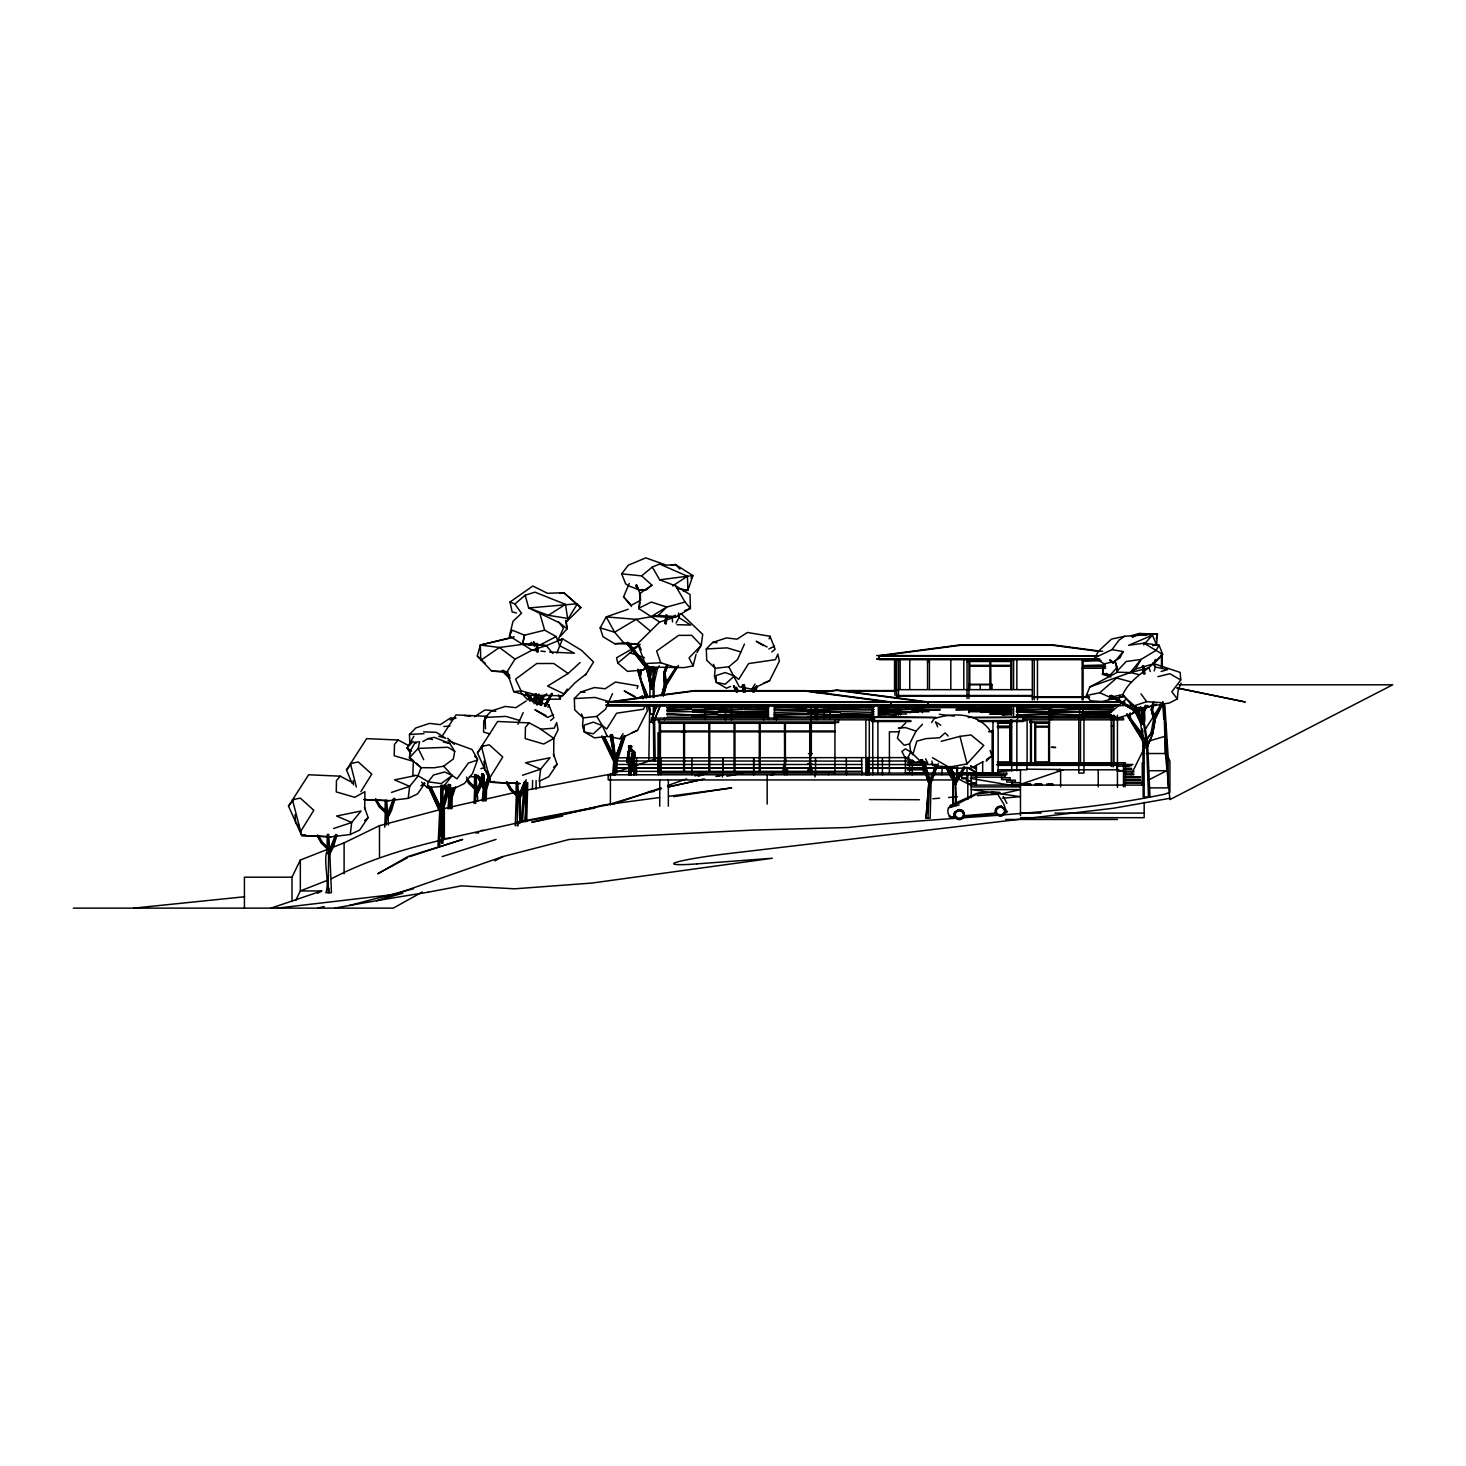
<?xml version="1.0" encoding="UTF-8"?>
<svg xmlns="http://www.w3.org/2000/svg" width="1466" height="1466" viewBox="0 0 1466 1466"><rect width="100%" height="100%" fill="white"/><g stroke="black" fill="none" stroke-linecap="round" stroke-linejoin="round"><path stroke-width="1.5" d="M244.419 908.132L244.419 877.199L291.991 877.199L300.328 860.029L344.107 842.858L379.456 825.688L444.326 808.499L520.137 791.328L520.173 822.243C456.128 837.123 390.249 847.861 331.591 878.684M344.107 873.773L344.107 842.858M1161.475 667.14L1161.475 653.891M1161.897 667.14L1161.897 653.891L1162.391 666.773M1178.976 684.805L1392.7 684.805L1169.923 799.593L1165.415 753.524L1163.821 703.717M1148.299 741.228L1164.865 736.353L1164.865 705.421L1168.164 756.969L1168.164 787.883L1150.7 787.883M328.934 854.238L329.557 846.597L331.444 892.702L325.91 892.702C330.473 880.278 320.779 855.906 329.557 846.597M386.914 818.101L387.519 810.441L388.453 824.918M439.305 845.515L441.321 785.703M476.248 792.611L476.853 786.747L477.788 801.224M517.901 800.949L518.506 793.308L519.917 823.599M328.201 892.702L328.696 846.487M386.309 824.955L386.438 812.036L387.519 810.441M475.644 803.515L475.772 788.36L476.853 786.747M517.223 825.871L517.425 794.902L518.506 793.308M442.146 843.225L442.989 785.703M965.141 767.341L955.557 784.493L955.319 781.36L964.005 766.736M364.704 809.489L364.906 791.677L354.735 797.321L336.264 791.897L336.465 780.627L340.222 776.174L350.411 781.561M553.672 756.199L553.855 738.388L539.36 728.272L529.189 722.885L497.615 721.474L477.458 752.846L490.652 782.221L519.99 783.54L490.652 782.221L481.434 746.451L489.278 744.82L502.765 756.987L489.497 778.373M651.051 675.606L651.142 666.828M1153.504 703.662L1152.441 709.342L1155.281 719.256L1152.606 734.191L1146.724 748.063C1139.668 748.026 1149.161 736.317 1150.902 733.312M1146.724 748.063L1152.697 733.678L1155.263 718.743M632.524 750.079L634.466 755.485L633.239 761.459L631.883 761.66C635.639 761.166 634.558 754.788 634.686 752.058L631.278 749.034L631.186 750.995L628.859 749.639L628.584 746.157L631.663 746.249L631.278 749.034L628.419 751.6L627.998 760.799L629.317 772.894L631.168 774.744L630.453 761.349L628.896 761.019L628.676 758.747M441.468 843.225L441.907 811.321L449.292 785.19L448.376 784.457L439.708 811.321L438.022 845.515M648.815 761.092L649.695 706.319M532.451 789.239L532.598 780.517M631.406 746.304L631.186 750.995L629.574 750.335L628.584 746.157L629.94 745.589L631.241 747.807L628.291 751.252L626.843 762.118L628.712 757.262L626.825 759.736M635.713 772.637L633.77 774.781L635.621 774.286L635.859 769.888L634.045 759.333L633.184 761.587L630.343 762.687L631.168 774.744L628.346 774.323L629.904 772.106L629.134 767.359L630.49 762.063L628.896 761.019L629.482 766.535M327.321 834.356L327.083 846.725L328.567 850.61L329.52 849.694L328.714 834.301M385.265 800.271L385.063 810.588L386.548 814.473L387.5 813.557L386.786 800.198M474.636 774.524L474.398 786.894L475.882 790.779L476.835 789.862L476.029 774.469M516.252 783.137L516.05 793.436L517.535 797.321L518.488 796.405L517.773 783.064M649.859 697.541L650.428 666.828M534.1 703.735L534.284 694.957M953.505 805.475C953.248 769.338 953.633 753.524 952.845 805.475M634.265 762.503L632.084 762.008L633.825 760.359L634.1 765.692L631.388 762.173C630.563 761.385 637.508 769.247 635.621 774.286M451.894 808.774L452.188 797.376L455.633 786.711M486.217 800.821L486.529 789.423L489.974 778.758M527.742 782.697L526.697 821.436L521.181 821.436L524.315 782.697M616.728 772.912L617.039 761.514L625.286 735.895M384.752 827.172L385.301 812.384L386.676 810.332M474.086 803.496L474.636 788.708L476.01 786.656M515.262 825.853L516.289 795.25L517.663 793.198M541.815 704.908L541.999 698.183M1001.37 806.062L1001.351 806.19A5.369 5.369 0 0 0 995.139 810.551L995.084 813.868L964.995 816.489L962.777 810.936L960.267 809.745L955.227 811.578A5.369 5.369 0 0 0 954.073 813.978L954 817.423L950.096 817.35L951.269 816.928M439.562 845.515L439.708 840.953M439.873 836.39L440.551 815.884M628.419 751.6L626.843 762.118M451.015 806.502L451.381 797.376L454.13 788.836M525.341 821.436L526.899 782.697M615.775 772.912L616.215 761.514L624.479 735.895M773.168 773.132L773.113 774.818L773.608 773.132M413.43 760.323L412.807 775.184L417.993 775.679L428.237 781.799L441.156 783.614L452.206 775.459L456.989 778.831L468.387 763.016L477.44 760.103L477.513 759.058L472.034 749.511L447.955 740.66M450.722 808.774L451.216 797.376L449.476 786.491M525.066 821.436L526.715 782.697M615.555 772.912L616.05 761.514L612.367 734.631L610.791 734.631L614.529 761.514L613.759 772.912L614.474 760.084L610.332 735.364L611.89 735.364M541.192 705.348L541.595 696.405M1123.158 651.564L1119.987 657.794L1113.812 661.697L1104.063 663.823L1094.754 657.813L1111.979 649.64L1123.158 651.564L1115.076 661.203L1117.422 672.216L1089.806 686.968L1086.361 695.562L1090.502 700.803L1102.011 701.554L1123.872 696.313L1137.579 708.719L1169.556 702.91L1177.308 698.934L1178.133 690.303L1181.12 683.064M541.064 704.395L541.412 697.724M927.96 818.175L929.774 780.737L924.606 761.514M861.843 761.092L614.639 760.982M861.843 764.501L614.694 764.464M867.597 761.092L913.391 760.982M956.913 767.964L867.579 767.964L956.913 767.854M867.597 764.519L936.298 764.537M442.347 811.321L441.358 808.92L442.732 785.171M683.449 591.256L687.902 590.248L692.923 575.625L687.426 576.23L659.59 564.043L652.278 567.049L659.718 579.821L675.624 585.924L690.046 594.555L690.413 608.427L676.614 616.581L659.663 622.042L638.938 608.702L640.33 593.162L651.894 585.136L641.65 575.881L621.694 573.847L625.652 583.835L628.694 585.924L639.103 589.753L645.865 589.753M660.067 706.337L653.286 722.811L650.739 721.602M653.286 722.811L660.213 705.531M483.267 800.821L483.963 787.993L481.709 774.524M522.537 821.436L525.14 782.697M540.441 704.853L540.899 698.164M483.212 800.821L483.982 789.423L481.581 774.176M523.234 810.038L524.791 787.26M536.446 693.968L535.951 700.748L537.765 704.23M938.277 763.474L931.093 782.807L930.159 818.175L926.036 818.175L928.748 782.807L937.031 764.94M955.557 784.493L955.319 781.36M926.036 818.175L929.059 781.58L923.085 762.247M1152.606 645.626L1156.601 644.802L1157.425 634.1L1139.448 633.495L1131.147 635.749M447.973 808.774L448.889 797.376L452.847 788.635M482.296 800.821L483.23 789.423L488.819 776.467M612.623 775.184L613.723 761.514L624.223 735.859M635.713 770.859L635.694 771.794L635.859 769.888M536.043 694.041L535.365 701.408L537.124 704.926M628.987 757.775L627.283 761.001L628.987 757.775L629.427 751.875L628.969 752.681M640.532 669.797L640.147 678.337L641.027 669.797M640.147 678.337L641.21 669.87M666.224 623.618L667.085 615.262M665.912 624.058L666.828 615.61M535.64 693.931L534.888 700.693L536.868 704.706M785.08 766.168L785.849 759.205M635.694 771.794L632.579 763.328L632.945 752.663L633.55 751.068L634.686 752.058M1109.725 696.112L1134.922 710.937C1147.86 738.919 1137.433 716.764 1145.606 705.256M784.328 765.179L785.006 759.461M639.543 678.135L640.715 669.87M340.222 776.174L308.648 774.763L288.49 806.117L301.703 835.51L331.023 836.829L350.246 834.502L351.675 822.481L361.076 811.01L336.575 816.031L351.675 822.481L333.57 828.547M363.88 799.556L389.003 800.693L408.208 798.347L409.655 786.344L417.7 776.504M630.582 760.249L630.93 757.391L631.681 760.561L633.11 760.286L631.571 753.011L631.681 760.561L630.93 757.391M534.339 701.353L535.237 694.023M629.574 750.335L629.592 748.503M665.216 623.197L666.242 614.914M602.379 737.655L613.723 761.514L615.83 759.571M614.657 767.964L861.825 767.854L614.639 767.854M616.215 761.514L615.482 759.938L624.369 735.675M614.602 771.391L861.825 771.299M664.904 623.618L666.004 615.262M659.663 622.042L637.692 643.684L645.113 663.548L649.731 667.085L684.255 667.616L693.161 665.857L689.057 657.922L701.188 645.352L702.727 634.411L680.994 613.576M828.73 773.205L828.492 774.781L829.115 773.205M954 817.423L953.981 816.47M964.995 816.489L964.903 815.536M995.194 813.117L964.885 815.664M1006.574 811.706L1006.097 812.824L1005.493 809.525M1110.916 677.017L1102.542 674.305L1104.063 663.823M631.058 762.888L630.38 767.249L630.453 761.349L634.283 773.627L631.388 762.173L635.694 773.132L633.77 774.781M1115.076 661.203L1117.257 667.433L1110.532 674.653L1102.542 674.305L1104.1 664.171M629.592 773.938L629.904 772.106L631.04 772.417L628.676 774.579M422.849 741.521L428.164 738.589L434.321 737.343L449.787 743.464L454.735 751.343L453.361 758.967L443.63 766.205L434.174 767.763L421.09 767.689L409.399 757.849L410.26 750.83L415.373 742.144L419.606 741.851L418.14 748.393L409.399 757.849L412.093 759.498M638.938 608.702L640.074 602.398M427.137 787.682L428.237 781.799L433.496 774.983L444.766 771.959L452.206 775.459L443.795 786.234L427.137 787.682L421.622 782.129M1152.441 709.801L1153.889 702.104M1162.446 702.379L1153.65 718.853L1150.865 733.843L1147.878 737.746L1144.231 747.77M633.55 751.068L634.815 756.822L634.521 752.718L631.846 760.616L632.945 752.663L634.466 755.485L633.367 756.016M651.49 686.729L655.54 668.423M657.501 668.423L652.828 689.185L648.485 668.423L628.236 642.621M627.815 642.255L648.247 667.745L652.993 688.763L651.197 689.185L655.778 667.745M1153.064 702.287L1151.323 709.984L1153.595 719.366M1152.624 703.845L1151.286 709.544L1153.65 718.835L1155.208 719.275L1163.454 702.434M633.843 755.65L634.521 752.718M536.464 650.647L532.066 650.189L509.435 636.079L513.008 621.309L521.493 613.283L514.896 604.01L510.04 601.976L532.854 586.015L547.514 593.309L563.824 592.704L580.848 607.62L566.297 621.914L567.104 628.859L560.617 635.951M1156.271 638.81L1157.425 634.1L1124.642 636.262L1111.521 639.084L1098.565 651.087L1094.754 657.813M693.161 665.857L695.984 654.514M899.446 730.489L897.43 738.278L904.192 745.259L909.598 743.903L916.048 731.094L922.444 724.296M663.493 695.434L666.279 684.824L665.088 672.619L667.543 665.362M663.383 696.185L666.205 685.593L678.446 665.436M661.587 695.69L664.41 685.392L663.786 673.206L666.535 665.894M508.207 672.088L491.696 671.116L477.293 655.998L480.335 645.04L514.254 636.83M661.716 694.902L664.574 684.585L676.266 666.883M1154.182 670.97L1155.318 667.048L1153.889 663.567L1155.391 659.443M336.978 834.795L333.588 846.523L329.025 855.558L328.036 853.542L335.641 834.704M394.959 798.64L391.569 810.386L387.006 819.402L386.016 817.405L393.603 798.567M484.293 774.964L480.903 786.692L476.34 795.726L475.35 793.711L482.937 774.873M525.946 781.506L522.537 793.234L517.993 802.269L517.003 800.253L524.59 781.415M442.915 843.225L442.842 811.321L450.593 785.19L448.376 784.457M585.52 675.075L593.528 661.991L581.507 650.318L562.596 638.846L546.268 645.645L522.537 644.362L524.535 635.181L544.674 630.178L556.2 636.556L559.609 645.736L574.415 653.213L549.64 652.04M520.815 692.612L527.558 699.52L560.14 699.099L560.837 696.698M336.594 835.089L329.025 855.558M394.556 798.952L387.006 819.402M483.89 775.257L476.34 795.726M526.147 779.802L517.993 802.269M541.064 705.274L543.593 697.23L546.506 693.986M489.021 774.066L483.982 789.423L476.597 775.514M538.883 704.12L541.504 695.892M539.525 704.688L542.09 696.552M540.404 704.688L542.988 696.552M622.372 737.508L614.492 761.514L603.149 737.655L617.039 761.514M489.149 778.758L485.722 789.423L485.063 800.821L485.722 789.423L483.12 774.176M755.082 690.559L756.456 686.29M755.906 690.559L757.281 686.29M336.062 834.411L332.306 845.919L328.036 853.542M394.024 798.274L390.268 809.763L386.016 817.405M441.907 811.321L441.211 809.892L449.292 785.19L450.593 785.19M483.359 774.579L479.602 786.088L475.35 793.711M524.388 783.046L517.003 800.253M452.536 788.506L449.641 797.376L448.871 808.774L449.696 797.376L448.504 789.203M752.938 692.227L754.349 687.902M442.842 811.321L441.358 808.92L449.292 785.19M667.488 665.912L664.996 673.279L666.205 685.593L664.574 684.64L663.86 672.546L666.609 665.344M429.978 787.352L441.358 808.92L449.677 784.457M634.082 774.579L634.76 772.564M452.573 788.965L450.41 794.975L451.216 797.376M488.691 777.75L484.989 787.865L485.722 789.423L484.733 787.04L489.058 775.001M616.05 761.514L615.244 759.113L623.16 737.05M753.707 691.457L755.155 687.444M547.918 707.382L548.852 704.798L541.76 703.112M637.16 688.47L638.095 685.886L615.408 682.075L605.128 688.763L594.445 687.536L580.719 692.025L574.324 698.567L574.727 709.874L583.211 717.882L596.827 716.398L605.568 709.159L612.476 693.656M769.137 638.864L770.071 636.281L747.403 632.469L737.123 639.158L726.421 637.93L712.696 642.42L706.3 648.962L706.722 660.268L715.206 668.276L728.804 666.792L737.545 659.553L744.453 644.032M443.208 785.446L448.889 797.376L453.617 787.718M477.44 760.103L472.528 773.535L464.429 783.485L454.148 788.561L443.795 786.234M754.129 692.135L756.364 686.051M566.297 621.914L577.347 603.772L528.658 607.969L525.195 595.196L534.998 592.172L565.491 604.359L567.599 618.395L548.412 615.335L528.658 607.969L559.206 622.683L563.439 628.181L557.593 641.1L562.596 638.846L556.878 653.03M650.702 722.207L655.668 708.756L658.106 705.549M651.472 719.641L655.852 707.876M922.792 761.99L928.656 782.807L929.865 782.807L937.232 765.179M417.993 775.679L421.09 767.689L416.491 763.273M754.569 690.468L756.199 686.253M930.379 781.451L931.13 782.807L929.774 780.737L936.114 764.592L929.81 782.807L920.501 760.268L928.748 782.807M631.48 606.484L623.6 596.827L629.226 583.486M645.058 705.513L643.501 709.232L616.618 713.209L606.741 729.005L602.324 725.633L593.272 722.152L584.146 725.157L584.311 731.992L594.5 737.856L607.29 736.408L619.916 738.754L637.582 730.288L647.367 710.863L646.231 705.458M517.956 724.259L523.234 712.568M627.723 752.388L628.346 758.545L627.961 755.686L627.21 760.341L629.647 757.849L629.317 772.894M1163.088 702.452L1154.585 719.091L1153.65 718.853M509.435 636.079L512.165 630.178L524.535 635.181L522.537 644.362L499.393 647.477L480.335 645.04L480.775 660.341L499.393 647.477L515.006 659.132L532.066 650.189L546.268 645.645L552.865 653.524M954.054 814.088L955.227 811.578M1162.831 702.361L1154.255 719.018M295.711 900.49L300.328 890.943L300.328 860.029M909.598 743.903L910.698 751.875L907.271 758.912L904.889 757.354L901.92 751.472L905.347 748.869L910.698 751.875L920.3 761.166L927.795 763.181L925.577 758.802M538.938 693.986L536.923 698.109L546.818 694.408M945.478 766.498L950.939 777.438L954.329 780.224L954.696 778.666L946.688 766.37M552.261 693.565L545.609 706.447M954.329 780.224L954.696 778.666M1131.111 774.708L1144.158 748.485M553.232 739.487L558.125 729.775L556.622 722.555L554.258 728.144L540.954 729.188M728.804 666.792L739.285 686.803L751.911 689.148L769.577 680.682L779.344 661.258L777.841 654.038L775.477 659.627L748.595 663.585L738.717 679.399L734.301 676.028L725.267 672.546L716.123 675.551L716.288 682.386L726.495 688.25L730.526 686.4M552.261 693.455L545.609 706.136M676.101 623.068L678.996 617.607L678.666 612.971M551.528 693.363L544.546 705.971M641.302 649.896L638.48 644.16L614.602 643.702L602.984 636.702L600.162 627.869L606.228 616.911L628.126 609.27M696.955 652.773L700.876 645.736M1147.273 705.403C1141.244 709.342 1148.428 723.599 1141.648 724.387L1134.922 710.937M318.067 835.162L322.483 842.364L328.512 848.393L322.007 842.73L317.701 835.4M375.113 799.556L379.273 807.033L385.851 813.08L386.877 811.559L380.445 806.208L376.047 799.025M466.481 777.127L469.78 782.532L476.212 787.865L469.322 782.899L467.159 779.234L475.167 789.386L468.607 783.339L466.536 779.6M507.034 781.873L511.432 789.075L517.461 795.103L510.974 789.441L506.668 782.111M317.151 835.693L321.292 843.188L327.871 849.217L321.769 842.803L317.517 835.455M385.851 813.08L386.877 811.559M544.509 705.659L550.52 695.012M506.1 782.423L510.26 789.899L516.82 795.946L510.736 789.514L506.485 782.166M1089.806 686.968L1130.268 672.564L1135.619 669.009L1140.988 659.462L1156.051 650.409L1159.056 645.187L1143.92 643.171L1128.618 645.297L1152.441 635.199L1156.601 644.802M1145.001 709.874L1147.163 706.026M955.301 782.899L964.536 767.066M1143.333 709.727L1145.496 705.879L1146.87 706.319M413.943 736.207L407.053 747.953L410.718 753.597M1006.482 812.384L1003.843 804.119L997.668 794.224L977.437 795.617M619.916 738.754L623.05 733.66M676.962 667.158L665.491 685.135L664.574 684.64M751.911 689.148L755.045 684.054M300.53 831.662L313.797 810.277L300.328 798.109L292.467 799.74L301.703 835.51L331.023 836.829M352.06 783.32L346.471 769.98L366.628 738.626L398.202 740.018L408.391 745.424M360.911 791.622L371.778 774.121L358.29 761.954L350.447 763.584L356.348 787.004M429.428 787.48L439.708 811.321L440.698 809.763M586.235 673.884L575.167 682.661L562.669 695.745L525.781 695.214L513.723 691.677L507.016 671.831L515.006 659.132M657.244 669.101L659.279 665.857M1144.158 731.131L1161.402 703.808M676.687 667.03L665.179 685.062M484.989 787.865L483.982 789.423L477.366 775.514M1113.995 717.002L1106.409 712.659L1108.039 714.822L1118.1 717.864L1132.247 713.704L1136.626 706.905M743.372 692.3L742.786 685.025L744.361 685.025L745.149 691.714M744.93 692.3L744.361 685.025M442.256 736.06L455.963 714.932L487.537 716.343L483.78 720.796L483.56 732.065L489.717 733.88M931.661 722.536L934.135 718.707C952.772 712.439 976.301 712.733 989.385 729.592M955.227 782.752L959.167 776.668M364.466 807.125L368.131 817.607L359.683 830.049L350.246 834.502M424.902 783.229L417.645 793.894L408.208 798.347M553.415 753.836L557.098 764.317L548.632 776.76L539.195 781.213L540.624 769.192L550.043 757.72L525.543 762.741L540.624 769.192L522.519 775.257M562.669 695.745L567.269 689.093M1159.056 645.187L1162.685 654.386C1150.627 669.449 1131.276 676.321 1122.736 694.609L1109.982 697.303L1099.775 692.703L1086.361 695.562M1141.831 713.997L1147.97 705.586L1132.247 713.704M617.772 663.09L640.202 644.344L616.563 657.758L617.772 663.09L627.595 671.391L643.171 669.962L646.927 664.831M1111.979 649.64L1118.925 640.239L1124.642 636.262M690.999 578.209L692.923 575.625L675.551 564.557L666.315 565.161L645.81 557.868L628.291 565.216L621.694 573.847M1161.182 671.483L1167.541 669.632L1155.318 667.048L1152.771 663.273L1180.185 672.436L1180.735 679.986L1171.847 691.787L1177.308 698.934M327.871 849.217L328.897 847.696M475.167 789.386L476.212 787.865M516.82 795.946L517.865 794.425M288.49 806.117L293.988 799.318M346.471 769.98L350.594 764.867M477.458 752.846L482.955 746.029M398.202 740.018L394.446 744.49L394.226 755.741L412.716 761.184M529.189 722.885L525.433 727.356L525.213 738.607L543.703 744.032L553.855 738.388M628.804 767.634L629.702 766.608M931.331 763.859L933.036 765.49L948.96 767.194L967.047 763.878L983.778 745.443L971.005 734.961L959.973 736.353L941.227 741.32M1143.553 644.875L1152.441 635.199M1117.495 670.658L1126.255 661.478L1140.988 659.462L1130.268 672.564L1117.422 672.216L1117.257 667.433M653.14 670.952L655.833 668.166M409.802 743.482L409.472 734.448L415.886 727.906L429.593 723.398L440.295 724.644L450.575 717.937L455.12 718.248M485.503 728.785L485.081 717.479L491.476 710.937L505.202 706.447L515.904 707.675L526.184 700.986M638.48 644.16L623.856 642.988L614.62 632.212L606.228 616.911L636.171 619.348L658.234 615.537L666.737 607.052L685.025 602.031L690.413 608.427L684.53 610.699M905.768 722.903L899.941 728.547L898.328 728.126L905.53 727.594L916.048 731.094M1108.039 714.822L1126.126 699.08M327.688 849.694L328.641 848.796L328.072 834.539M385.668 813.538L386.199 809.782M474.984 789.862L475.937 788.965L475.369 774.708M516.637 796.405L517.59 795.507L517.022 781.25L517.535 797.321M564.208 693.986L547.588 686.07L568.13 673.48L580.096 662.54M986.105 761.202L991.841 755.98L990.136 750.409M596.827 716.398L602.324 725.633L593.272 733.806L584.311 731.992L582.497 725.872L583.211 717.882L581.471 713.942M734.301 676.028L725.267 684.201L716.288 682.386L714.492 676.266L715.206 668.276L713.466 664.336M1099.775 692.703L1116.671 678.025L1131.715 682.111M514.896 604.01L525.195 595.196M364.649 820.539L368.131 817.607M651.894 585.136L646.561 589.662L639.103 589.753L640.459 600.309L631.333 605.275L623.6 596.827M420.87 785.868L424.352 782.936M553.598 767.249L557.098 764.317M550.611 720.502L553.873 717.772L548.852 704.798M771.831 651.985L775.093 649.255L770.071 636.281M641.65 575.881L652.278 567.049M528.768 644.673L531.846 642.255M629.665 749.016L628.859 749.639L629.39 746.341L629.665 749.016L630.82 748.888L629.647 749.767M997.668 794.224L1000.105 792.52L992.097 791.695M955.722 805.475L955.282 778.134L952.918 776.778M639.451 607.932L651.27 602.05L666.737 607.052L651.765 616.215L672.143 617.498L675.405 615.244M631.663 746.249L629.555 746.927M1130.579 720.301L1130.268 713.117M954.091 815.701C949.308 822.169 943.902 806.172 951.929 806.575M949.162 816.562L950.463 816.122M672.564 585.979L687.426 576.23L687.902 590.248L677.145 588.342M474.618 716.691L484.916 709.984L491.733 710.442M982.971 761.734L971.408 768.037L947.897 768.349M986.526 759.425L991.841 755.98M920.501 760.268L922.407 759.645L929.774 780.737L920.501 760.268L929.059 781.58M921.418 760.268L922.407 759.645M548.412 615.335L565.491 604.359M950.151 766.81L951.324 773.425L954.146 779.032L955.117 778.428L950.939 766.846M953.725 778.318L954.678 777.713L950.756 766.608M999.189 792.593L991.456 793.253M317.737 893.234L321.695 890.943L300.328 890.943L327.431 880.315M1132.485 637.362L1139.448 633.495L1145.752 635.493M422.3 892.024L393.218 908.132L73.3 908.132M407.658 857.665L377.733 873.773L407.823 856.602L462.688 839.413L409.655 856.602M494.812 860.89L502.801 856.602L569.358 839.413L753.103 830.068L848.173 827.502C953.596 815.682 1060.706 815.939 1164.939 794.132L1169.923 792.263L1169.923 761.349L1168.164 756.969M1110.11 696.148L1111.081 695.635M522.024 643.666L540.496 644.71L556.2 636.556M1147.915 780.315L1166.698 770.713L1166.698 739.78M1169.923 798.292L1113.72 808.206L725.963 853.89A52.373 3.555 -6.9 0 0 676.028 862.393A51.218 3.482 -6.9 0 0 696.68 863.895M553.323 714.712L547.679 717.442L534.943 709.764L545.883 715.5M768.899 648.925L774.543 646.194M952.717 776.87L953.78 776.668M631.534 732.835L637.582 730.288M763.511 683.229L769.577 680.682M643.171 669.962L651.216 666.682M872.417 707.62L874.139 707.033M872.417 709.984L874.139 709.397M872.417 712.348L874.139 711.743M872.417 714.712L874.139 714.107M872.417 717.076L874.139 716.379L872.508 717.131M1081.908 717.24L1115.278 716.471L1081.908 716.379M1020.464 784.365L1063.271 769.815M1144.158 708.609L1156.417 704.193M959.13 804.944L948.41 807.821M667.525 785.593L686.601 778.904M695.067 775.917L701.426 773.682M502.801 856.602L376.634 900.729L402.93 893.197M526.77 790.064L610.387 774.158L658.875 757.684M271.063 908.132L321.695 890.943M612.531 804.339L660.983 787.902M391.532 792.391L409.655 786.344L394.556 779.875L414.603 775.771M480.866 768.715L484.898 767.359M702.599 773.553L698.292 774.983L698.292 776.247L706.832 773.425M1123.872 696.313L1122.736 694.609L1132.632 706.319L1146.724 701.664L1160.541 702.617M1141.648 724.387L1143.462 724.057C1125.796 691.732 1146.87 722.995 1141.739 724.002M450.209 719.953L456.091 718.028M1143.388 742.034L1146.339 741.833L1143.388 742.034L1126.511 714.418M442.146 856.602L496.058 839.413M921.729 760.634L915.957 762.412L904.889 757.354M529.171 645.278L535.035 643.464M647.88 705.586L650.391 714.015L653.543 714.015M661.514 788.543L606.979 805.054L516.82 822.243M1020.464 785.629L1016.433 786.197L970.364 778.373M444.326 839.432L444.363 808.499M1135.619 669.009L1152.239 664.245L1162.685 654.386L1143.92 643.171M334.578 908.132L349.604 905.438L413.54 888.744M1157.902 676.669L1169.868 673.719L1180.735 679.986M317.591 908.132L324.243 906.538M480.335 645.04L510.791 637.912M1001.205 793.949L1020.464 789.569L971.243 789.569L991.383 792.483M668.771 786.894L704.541 778.996M717.955 776.045L722.426 775.056M668.056 786.93L702.855 779.307M715.903 776.449L722.426 775.019L722.426 777.09M610.387 805.072L610.424 774.14M490.652 782.221L494.409 781.415M301.703 835.51L305.441 834.704M562.742 816.067L531.755 822.243L603.296 805.054L659.608 797.522M1102.542 674.305L1106.903 673.462M594.976 808.004L520.173 822.243L520.137 791.328M726.916 776.229L742.639 773.26M559.7 593.437L563.824 592.704L580.848 607.62M671.336 565.308L675.551 564.557L679.912 569.046M428.237 892.171L461.35 885.867L514.639 888.817L592.044 883.045L772.362 858.251L696.698 863.895M527.558 699.52L535.053 698.384M673.792 796.643L731.717 787.883L668.624 796.313M985.134 792.135L977.382 793.234L949.895 805.567L958.984 803.185L977.291 793.857L992.024 792.281M1120.207 697.065L1124.422 696.497M816.122 692.722L837.013 689.973L927.886 701.939L927.886 705.366M820.594 692.557L837.013 690.394L927.886 702.361M659.718 579.821L687.426 576.23M277.367 908.132L397.121 894.113M513.723 691.677L521.09 690.889L538.004 695.379M133.699 908.132L244.565 896.752M997.796 771.702L1020.464 769.815L1020.464 815.517M1002.561 798.164L1020.464 796.698L998.089 793.454M932.852 798.75L939.596 798.219M948.594 797.504L957.573 796.789M614.602 643.702L623.856 642.988M919.384 799.721L869.466 799.575M706.3 648.962L727.081 647.862L740.806 651.93M574.324 698.567L595.086 697.468L608.811 701.536M485.081 717.479L505.862 716.379L519.587 720.447M443.813 726.495L449.952 726.128M409.472 734.448L423.967 733.66M645.113 663.548L660.745 662.76L674.91 667.25M628.346 774.323L629.959 774.286M1117.77 705.659L1133.291 705.293M1026.933 769.174L1060.614 769.522L1059.698 769.375M1097.686 655.815L876.686 655.559M1097.466 655.98L879.27 655.98L960.432 645.297L1052.68 645.297L1100.031 651.527M1097.686 658.729L876.686 658.985L1099.757 658.985M1099.757 659.7L879.27 659.7L879.27 655.559L960.432 644.857L1052.68 644.857L1100.031 651.106M968.934 660.598L1011.705 660.598M1101.113 660.653L1083.942 661.239M927.538 662.265L929.426 662.265M967.047 662.265L968.934 662.265M1105.419 664.941L1083.942 665.527M1083.081 666.572L1105.694 666.572M1082.146 668.276L1105.694 668.276M968.934 684.402L992.006 684.402L992.006 688.928M992.006 684.622L968.879 684.622L968.989 688.855M743.06 690.248L742.309 685.758L743.885 685.758M896.624 689.661L1032.321 689.661M841.466 690.559L894.498 690.559M766.626 690.944L829.664 690.944M841.466 690.981L894.498 690.981M809.397 691.366L827.41 691.366M896.697 695.525L1032.412 695.525M896.697 695.947L1032.412 695.947M1032.412 696.991L1089.458 696.991M1032.412 697.431L1089.458 697.431M1124.697 701.939L605.788 701.939L1122.681 702.196M1124.697 702.361L608.372 702.361L694.261 691.054L805.054 691.054L890.943 702.361M1120.409 705.109L605.788 705.109L1120.409 705.366M1115.608 706.081L608.188 706.081L608.115 702.196M691.476 707.033L666.975 707.785L691.476 706.942M692.337 707.033L717.295 707.785L692.337 706.942M743.097 707.033L718.138 707.785L743.097 706.942M768.459 707.033L743.958 706.942L768.459 707.785M774.305 707.033L806.41 707.785L774.305 706.942M807.253 707.033L839.78 707.785L807.253 706.942M872.746 707.033L840.641 707.785L872.746 706.942M910.917 707.033L878.757 707.785L910.917 706.942M944.379 707.033L911.779 707.785L944.379 706.942M945.222 707.033L977.822 707.785L945.222 706.942M1010.844 707.033L978.683 707.785L1010.844 706.942M1048.098 707.033L1016.451 707.785L1048.098 706.942M1048.96 707.033L1081.047 707.785L1048.96 706.942M1113.555 707.033L1081.908 707.785L1113.555 706.942M666.975 707.675L691.476 707.62M692.337 707.675L717.295 707.62M718.138 707.675L743.097 707.62M743.958 707.62L768.459 707.675M774.305 707.675L806.41 707.62M807.253 707.675L839.78 707.62M840.641 707.62L872.746 707.675M878.757 707.62L910.917 707.675M911.779 707.675L944.379 707.62M945.222 707.62L977.822 707.675M978.683 707.675L1010.844 707.62M1016.451 707.62L1048.098 707.675M1048.96 707.675L1081.047 707.62M1081.908 707.62L1113.555 707.675M990.924 708.17L1011.54 708.17M768.459 709.287L743.958 709.397L768.459 710.149M774.305 709.287L806.41 710.149L774.305 709.984M872.746 709.287L807.253 710.149L839.78 709.287M940.018 709.397L911.779 710.149L940.018 710.039M956.089 709.287L977.822 709.397L956.089 710.149M1113.555 709.287L1081.908 709.397L1113.555 710.149M968.934 709.691L1011.705 709.691M872.746 709.984L840.641 709.287M1011.54 709.929L978.683 709.287L1010.844 710.149M969.796 710.534L989.898 710.534M990.924 710.955L1011.54 710.955M666.975 711.651L691.476 711.743M717.295 712.403L692.337 711.651L717.295 712.513M718.138 712.513L743.097 711.651L718.138 712.403M743.958 711.651L768.459 711.651L743.958 712.513M806.41 711.651L774.305 712.403M839.78 712.403L807.253 711.651L839.78 712.513M840.641 711.651L872.746 712.348M910.917 712.348L878.757 711.651L910.917 712.513M918.302 712.403L911.779 711.651L929.151 711.651M969.136 711.651L977.822 711.743M978.683 711.743L1010.844 711.651L980.827 712.348M1048.098 712.403L1016.451 711.651L1048.098 712.513M1048.96 712.513L1081.047 711.651L1048.96 712.348M1081.908 712.513L1111.301 711.651M692.337 711.743L717.295 711.743M718.138 711.743L743.097 711.743M807.253 711.743L839.78 711.743M878.757 711.743L910.917 711.743M911.779 711.743L918.302 711.743M980.827 711.743L1010.844 711.743M1016.451 711.743L1048.098 711.743M1048.96 711.743L1081.047 711.743M1081.908 711.743L1109.047 711.743M743.958 712.403L768.459 712.513M1081.908 712.403L1109.047 712.513M990.924 712.696L1011.54 712.696M1011.54 713.74L990.924 713.74L990.924 707.143M666.975 714.107L691.476 714.877L666.975 714.015M717.295 714.107L692.337 714.877L717.295 714.015M743.097 714.107L718.138 714.877L743.097 714.015M743.958 714.107L768.459 714.015M774.305 714.107L806.41 714.015L774.305 714.877M807.253 714.107L839.78 714.877L807.253 714.015M872.746 714.107L840.641 714.015L872.746 714.877M878.757 714.107L906.629 714.015M989.403 714.107L1010.844 714.015L1002.268 714.877M1048.098 714.107L1016.451 714.877L1048.098 714.015M1048.96 714.107L1081.047 714.877L1048.96 714.015M1081.908 714.107L1109.047 714.015M666.975 714.767L691.476 714.712M692.337 714.767L717.295 714.767M718.138 714.767L743.097 714.712M743.958 714.767L768.459 714.767M774.305 714.767L806.41 714.712M807.253 714.712L839.78 714.767M840.641 714.712L872.746 714.767M878.757 714.712L895.909 714.767M1002.268 714.712L1010.844 714.767M1016.451 714.767L1048.098 714.712M1048.96 714.767L1081.047 714.712M1081.908 714.767L1111.301 714.712M768.459 714.877L743.958 714.015M895.909 714.877L878.757 714.015M1111.301 714.877L1081.908 714.015M692.337 716.471L717.295 717.24L692.337 716.379M718.138 716.471L743.097 716.471M743.958 716.471L768.459 716.379M774.305 716.471L806.41 717.076M839.78 716.471L807.253 717.24L839.78 716.379M840.641 716.471L872.746 716.379M878.757 716.471L885.189 716.379M1016.451 716.471L1048.098 717.24L968.183 717.387M1048.96 716.471L1081.047 717.24L1048.96 716.379M1081.908 716.471L1113.647 717.24M666.975 717.076L691.476 717.24M692.337 717.131L717.295 717.131M718.138 716.379L743.097 717.076M743.958 716.379L768.459 717.076M807.253 717.131L839.78 717.076M840.641 717.076L872.746 717.131M885.189 717.076L878.757 716.379M1016.451 717.076L1048.098 717.131M1048.96 717.131L1081.047 717.076M718.138 717.24L743.097 716.379M743.958 717.24L768.459 717.24M936.169 717.387L840.641 716.379M932.926 717.644L871.885 717.387M973.626 717.644L1025.614 717.387M874.194 718.102L651.564 718.102L651.564 719.824L874.194 719.824M1023.506 718.102L1123.542 718.102L1123.542 719.824L1022.993 719.824M871.885 720.576L910.349 720.576M978.115 720.576L1025.614 720.576L978.134 720.832M871.885 720.832L911.027 720.832M910.807 721.529L871.885 721.529L871.885 719.824M979.526 721.529L1023.048 721.529L1023.048 717.387M658.546 722.298L838.515 722.298M998.144 722.298L1011.705 722.298M1029.883 722.298L1049.491 722.298M998.144 722.426L1011.705 722.426M1049.491 722.426L1029.883 722.426L1029.883 719.824M834.942 723.288L810.588 723.288L810.588 730.984L834.942 730.984M997.32 723.159L1009.817 723.159L1009.817 726.256L997.32 726.256M1111.283 726.11L1113.152 726.11M997.796 726.605L1011.54 726.605M997.32 727.118L1009.817 727.118L1009.817 761.899L997.32 761.899M997.796 727.631L1011.54 727.631M989.147 730.984L993.16 730.984L993.16 773.077M834.942 731.846L810.588 731.846L810.588 772.216L834.942 772.216M898.53 731.846L889.404 731.846L889.404 773.077M988.854 731.846L992.977 731.846M681.452 732.267L685.721 732.267M660.598 732.707L658.014 732.707L658.014 773.077L998.144 773.077M1055.52 747.293L1051.397 747.293L1055.52 747.623M1146.284 753.524L1165.415 753.524L1165.415 722.61M808.407 753.634L812.384 753.634M614.089 757.83L908.938 757.61M908.957 761.899L913.208 761.899M917.478 761.899L921.729 761.899M907.417 762.76L923.305 762.76M998.236 762.76L1125.393 762.76L1125.393 785.098M1144.158 762.76L1142.252 762.76L1142.252 785.098M807.894 763.548L811.834 763.548M1051.305 763.621L1111.338 763.621L1111.338 764.647M998.181 764.391L1133.016 764.482M907.546 764.647L923.525 764.647M996.532 764.647L1117.44 764.647M907.326 765.344L923.122 765.344M997.595 765.344L1117 765.344M1124.972 765.545L1131.624 765.545M783.357 766.132L784.768 766.132L784.145 773.077M1117 766.205L1128.325 766.205M1124.972 766.406L1129.608 766.406M1124.972 768.349L1131.624 768.349M782.972 768.734L787.554 768.734M1124.972 769.21L1131.715 769.21M783.119 769.797L787.609 769.797M807.839 769.797L812.329 769.797M907.197 769.797L925.229 769.797M997.595 769.797L1026.933 769.797L1026.933 765.344M1056.326 769.797L1117 769.797M782.752 770.658L787.535 770.658M807.858 770.658L812.421 770.658M1117 770.658L1124.11 770.658M1123.506 770.713L1117 770.713L1117 764.482M1148.666 770.713L1166.698 770.713M1124.972 771.134L1133.823 771.134M1124.972 771.996L1133.823 771.996M784.512 772.216L760.158 772.216L760.158 731.846L784.512 731.846L784.64 774.781M907.271 773.15L925.358 773.15M1124.972 773.92L1133.823 773.92M1124.972 774.781L1133.823 774.781M770.438 774.964L772.325 774.964M971.518 774.964L995.139 774.964M957.078 775.477L962.227 775.477L957.078 776.339M971.518 775.276L1005.016 775.276L1005.016 777.163L971.518 777.163M1124.972 776.723L1140.475 776.723M1124.972 777.585L1140.475 777.585M961.806 777.878L967.01 777.878M1001.571 777.731L1010.166 777.731L1010.166 779.619L1001.571 779.619L1001.571 777.163M1124.972 779.509L1140.475 779.509M966.515 780.279L971.683 781.14L966.515 781.14L966.515 778.739M1006.721 780.187L1015.315 780.187L1015.315 782.074L1006.721 782.074L1006.721 779.619M1124.972 780.37L1140.475 780.37M1124.972 782.294L1142.692 782.294M971.243 782.697L976.448 782.697M1011.393 782.642L1020.464 782.642M1124.972 783.156L1142.692 783.156M971.243 783.54L976.393 783.54L976.393 765.509M967.817 783.962L971.243 783.962M1020.464 784.53L1011.888 784.53L1011.888 782.074M1144.158 785.098L970.492 785.098L957.078 778.263M971.243 786.875L1020.464 786.875M648.393 791.603L654.019 791.603M1020.464 813.099L1041.08 813.099M1054.824 813.099L1144.158 813.099M956.583 816.525L953.248 816.525L954.073 815.811M1020.464 817.68L1144.158 817.68L1144.158 802.323M1005.658 819.457L1117.44 819.457M481.178 830.452L484.073 830.452M475.497 832.871L478.759 832.871M445.591 838.405L449.75 838.405M423.619 731.882L436.318 732.34L445.774 738.296L438.664 736.225M469.303 776.595L478.337 776.998M364.191 799.556L389.003 800.693M491.696 671.116L507.016 671.831M1006.152 811.193L1007.508 811.504L1005.878 812.311M1098.565 651.087L1102.67 651.307M658.234 615.537L676.614 616.581M712.696 642.42L717.039 642.713M580.719 692.025L585.044 692.337M491.476 710.937L495.82 711.23M540.862 651.106L545.26 651.582M463.934 715.445L470.348 716.196M939.358 714.308L954.311 716.141M1108.937 698.659L1113.134 699.209M676.962 624.663L690.669 625.066L678.996 617.607L678.355 614.162M540.496 644.71L546.268 645.645M517.425 794.902L519.056 795.195M475.772 788.36L477.403 788.653M386.438 812.036L388.069 812.329M328.476 848.191L330.107 848.484M615.189 757.83L614.089 757.61L614.089 774.781M1176.905 687.975L1245.275 701.994L1177.253 687.975M428.164 738.589L432.488 739.56M443.3 741.998L449.787 743.464M651.197 688.342L652.993 688.763M1138.624 674.507L1130.268 672.564L1148.904 667.946L1150.334 671.501M516.508 613.008L512.165 611.963L510.04 601.976M631.828 759.974L633.11 760.286M1152.771 663.273L1153.889 663.567M600.162 627.869L614.62 632.212L636.171 619.348L650.299 630.985M629.94 652.901L644.454 657.666M1117 769.393L1119.383 770.383M1132.632 706.319L1137.579 708.719M970.73 766.003L976.393 768.88L970.73 766.113M767.103 646.982L756.181 641.247L763.456 645.626M635.126 696.588L624.186 690.852L636.922 698.531L642.566 695.8L643.098 698.861M1001.351 806.19L1005.474 809.635M1110.971 695.489L1136.718 710.479M1135.234 711.267L1110.11 695.929M932.468 757.72L948.96 767.194M454.735 751.343L447.955 747.275L418.14 748.393L423.692 759.681M650.391 714.015L651.454 714.638M940.787 725.194L935.473 721.877L937.672 726.824M1111.356 695.305L1119.694 700.62M416.014 743.464L412.972 741.484L407.053 747.953L411.653 751.197M488.068 772.27L484.66 769.98L484.037 761.275M299.101 825.56L295.692 823.269L295.069 814.565M568.13 673.48L553.763 663.475L536.739 663.53L515.556 679.179L521.09 690.889M558.289 621.841L567.104 628.859L565.583 620.338M1110.147 659.792L1113.61 662.907M1109.615 660.195L1113.061 663.292M954.329 779.436L951.287 776.87L946.046 766.718M386.493 812.256L379.987 806.593L375.681 799.263M386.236 812.384L379.749 806.648L375.498 799.318M505.22 671.3L509.765 675.331M447.625 738.278L454.368 744.361M502.288 670.53L510.04 677.64M954.714 779.436L951.8 776.742L946.395 766.663M477.293 655.998L485.228 663.365M503.351 670.255L509.398 676.174M474.636 756.254L477.513 759.058M525.451 694.133L528.621 697.23L529.886 701.243M526.899 693.4L530.106 696.552L531.388 700.62M526.019 693.4L529.226 696.552L530.509 700.62M948.245 736.024L945.13 732.908L939.669 737.728L925.999 738.626L916.836 741.155L912.713 754.788L910.698 751.875M501.94 670.842L509.673 678.611M701.188 645.352L691.695 635.328L678.593 635.383L656.603 651.051L660.745 662.76M443.63 766.205L452.206 775.459M953.596 776.76L954.916 778.391M478.136 775.257L486.529 789.423M452.188 797.376L444.913 785.171M1140.951 693.839L1146.724 701.664M626.33 642.859L646.524 668.423L651.032 688.763M626.77 643.226L646.781 669.101L651.197 689.185M1127.409 714.254L1140.017 730.948L1146.339 741.833M1126.987 714.015L1145.294 741.411M675.624 585.924L685.025 602.031M1142.399 738.919L1126.951 714.638M737.343 691.842L734.045 685.96L737.013 692.025M1003.202 796.405L1006.885 803.313M733.843 686.198L735.95 690.248M601.866 735.804L614.474 760.084M477.659 775.862L483.963 787.993M444.381 785.831L449.641 795.946M736.024 687.371L738.058 691.402M604.047 736.977L615.244 759.113L612.367 734.631M479.639 776.98L484.733 787.04L483.175 773.682M445.316 784.915L450.41 794.975L449.366 786.088M428.915 785.629L441.211 809.892M518.048 798.622L518.964 800.436M476.395 792.08L477.311 793.894M387.061 815.774L387.977 817.57M329.099 851.911L329.997 853.725M430.289 786.802L441.358 808.92L441.339 785.171M954.146 779.032L950.188 766.297M736.555 687.371L738.498 691.402M604.56 736.977L615.244 759.113L610.791 734.631M479.877 776.98L484.733 787.04L482.314 773.682M445.554 784.915L447.496 788.946M733.421 686.07L736.262 692.025M443.978 785.446L449.641 797.376L448.284 788.671M430.857 786.802L441.358 808.92M450.648 795.818L451.381 797.376M428.622 787.48L439.708 811.321M602.324 725.633L607.29 736.408M636.702 584.934L639.304 591.055M636.537 585.227L638.278 589.277M636.006 585.227L637.747 589.277M635.859 585.502L637.6 589.552M648.284 697.156L641.485 681.25L638.535 669.724M558.436 694.902L560.14 699.099M647.239 696.222L640.99 680.719L638.113 669.266M921.473 759.645L929.774 780.737L923.763 761.514M646.414 698.091L637.912 670.182M923.305 762.008L929.774 780.737M645.37 697.156L637.563 670.035M530.71 695.892L532.671 702.067M648.925 706.374L650.189 710.497M539.983 614.052L544.674 630.178M924.001 761.99L929.865 782.807M931.845 761.074L933.036 765.49M959.973 736.353L967.047 763.878M742.309 685.758L743.665 692.227M610.332 735.364L615.244 759.113M482.057 774.085L484.733 787.04M449.072 788.506L450.41 794.975L449.201 788.305M742.786 685.025L743.995 691.714M834.136 774.048L834.117 773.205M1143.425 665.619L1144.836 673.664M833.733 773.205L833.989 774.048M1143.278 665.857L1144.634 673.994M533.661 641.998L534.284 645.883M1142.655 665.656L1143.627 674.012L1142.509 665.894M783.614 767.872L784.365 773.077M533.936 641.998L534.485 645.883M632.799 758.637L633.184 761.587M633.092 766.315L633.257 767.561M955.282 778.134L956.382 805.494M475.882 790.779L475.296 774.854M386.548 814.473L386.071 800.674M783.742 766.132L784.988 773.077M537.344 643.409L538.279 651.765M672.143 617.498L672.564 621.914M536.739 643.739L537.527 652.187M536.868 645.113L537.436 651.325M1147.713 745.681L1150.004 797.138L1143.205 796.826L1142.894 745.919M536.061 643.391L536.703 651.765M1162.556 701.994L1163.821 719.165M353.196 780.59L353.508 784.951M540.954 698.018L541.357 704.211M1143.975 745.937L1144.213 750.28M540.551 697.944L540.899 704.34M786.857 773.132L786.93 774.818L787.297 773.132M540.203 697.944L540.478 704.193M784.237 766.132L784.42 773.077M1130.029 713.301L1130.176 720.173M537.912 694.957L538.095 703.735M653.598 666.828L654.166 697.541M654.331 706.319L654.422 710.698M640.33 593.162L640.459 600.309M654.569 719.476L655.21 761.092M539.616 780.517L539.708 787.059M327.981 834.685L328.146 847.385M652.901 666.828L653.213 697.541M653.305 706.319L653.781 761.092M1148.483 797.064L1146.632 745.663A344.748 329.099 -85.2 0 0 1140.346 706.887M518.011 821.327L518.048 825.834M329.135 888.176L329.172 892.702M1144.158 710.863L1144.158 724.369M1144.158 743.958L1144.158 798.017M1125.082 785.098L1125.082 786.821M1123.506 764.391L1123.506 786.821M1119.493 695.434L1119.493 702.122M1117.44 715.151L1117.44 764.006M1117.44 764.482L1117.44 787.48M1113.995 715.151L1113.995 762.76M1113.152 715.243L1113.152 766.883M1113.061 762.76L1113.061 764.647M1111.246 718.102L1111.283 766.406M1098.236 769.815L1098.236 786.821M1083.942 718.102L1083.942 773.077L1078.793 773.077L1078.793 718.102M1083.081 659.7L1083.081 699.887M1083.081 708.261L1083.081 719.623M1082.146 659.7L1082.146 699.887M1080.497 719.824L1080.497 762.76M1079.654 708.261L1079.654 719.623M1060.614 769.797L1060.614 786.821M1052.698 785.098L1052.698 783.998L1046.779 783.998L1046.797 785.098M1052.46 783.998L1052.46 785.098M1051.397 706.081L1051.397 719.678M1051.305 762.76L1051.305 764.647M1051.232 783.998L1051.232 785.098M1050.774 783.998L1050.664 785.098M1049.491 706.081L1049.491 762.76M1041.776 785.098L1041.776 783.998L1035.106 783.998L1035.106 785.098M1041.135 783.998L1041.135 785.098M1039.522 783.998L1039.266 785.098M1037.763 783.998L1037.855 785.098M1037.47 659.7L1037.47 699.887M1037.433 783.998L1037.433 785.098M1036.847 783.998L1037.048 785.098M1035.949 783.998L1035.949 785.098M1035.857 783.998L1035.857 785.098M1034.831 722.426L1034.831 762.76M1034.208 659.7L1034.208 699.887M1032.321 659.7L1032.321 699.887M1031.404 719.824L1031.404 762.76M1030.543 719.824L1030.543 762.76M1030.598 785.098L1030.598 783.998L1023.946 783.998L1023.946 785.098M1030.085 783.998L1030.085 785.098M1028.802 783.998L1028.674 785.098M1028.289 783.998L1028.344 785.098M1028.087 783.998L1028.087 785.098M1027.098 719.824L1027.098 762.76M1026.255 783.998L1026.237 785.098M1025.87 783.998L1025.87 785.098M1025.687 783.998L1025.687 785.098M1024.331 783.998L1024.422 785.098M1017.716 707.308L1017.716 718.652M1016.854 659.7L1016.854 688.727M1016.854 719.824L1016.854 770.859M1013.592 659.7L1013.592 688.727M1013.592 705.989L1013.592 717.35M1011.797 762.76L1011.797 765.344M1011.705 659.7L1011.705 689.68M1011.705 705.989L1011.705 715.078M1011.705 719.824L1011.705 770.859M1010.844 688.708L1010.844 666.169L990.759 666.169L990.924 688.928M1010.679 719.824L1010.679 762.76M998.144 721.529L998.144 773.92M992.977 721.529L992.977 773.077M992.134 730.489L992.134 773.077M989.898 688.708L989.898 666.169L969.796 666.169L969.796 688.708M982.678 761.624L982.678 773.077M980.149 684.622L980.259 688.855M975.971 783.54L975.971 785.098M971.243 774.708L971.243 797.724M968.934 659.7L968.934 698.531M968.934 707.308L968.934 712.861M967.817 774.708L967.817 799.483M967.047 659.7L967.047 698.531M967.01 767.286L966.955 778.739L961.806 778.739L961.806 776.339M963.785 659.7L963.785 688.727M957.445 766.865L957.555 775.477M956.858 768.422L956.968 774.781M950.811 659.7L950.811 688.727M942.07 766.315L941.96 774.781M929.426 659.7L929.426 688.727M928.143 702.196L928.143 705.109M927.538 659.7L927.538 688.855M923.323 766.205L923.415 773.077M922.389 708.28L922.389 712.714M912.31 759.956L912.2 774.781M909.763 659.7L909.763 688.727M909.58 759.333L909.58 773.077M905.383 757.042L905.383 773.077M900.564 708.316L900.564 715.005M900.142 659.7L900.142 688.727M898.511 659.7L898.511 688.727M898.511 689.661L898.511 698.054M898.511 708.335L898.511 715.151M896.624 659.7L896.624 698.054M896.624 708.335L896.624 715.151M894.975 659.7L894.975 695.434M894.553 659.7L894.553 691.439M894.553 708.316L894.553 715.005M891.2 702.196L891.2 705.109M890.943 705.366L890.943 701.939L805.054 690.633L694.261 690.633L608.372 701.939L608.372 705.366M882.422 757.83L882.422 774.781M879.014 655.815L879.014 658.729M878.317 706.081L878.317 717.24M877.896 721.529L877.896 773.077M874.451 717.387L874.451 720.832M874.194 717.644L874.194 721.529M872.765 773.077L872.765 774.708L872.746 708.335M872.307 706.081L872.307 719.476M870.163 718.102L870.163 719.824M869.301 719.824L869.301 774.781M868 774.781L867.817 757.61M867.231 757.83L867.157 774.781M865.875 719.824L865.875 774.781M861.88 774.781L861.605 757.61M846.322 757.83L846.432 774.781M838.515 719.824L838.515 722.426L658.546 722.426L658.546 719.824M834.942 719.824L834.942 773.077M830.141 708.316L830.141 719.476M824.13 708.316L824.13 719.476M817.332 708.316L817.332 719.476M816.91 708.335L816.91 719.623M815.536 757.83L815.536 774.781M815.023 708.316L815.023 719.513M815.023 772.839L815.023 776.925M811.321 708.316L811.321 755.21M811.321 766.37L811.321 773.077M776.54 718.102L776.54 719.824M774.396 708.316L774.396 719.476M768.386 706.081L768.386 719.476M767.176 774.708L767.176 804.083M763.658 718.102L763.658 719.824M753.744 757.83L753.744 774.781M753.634 757.83L753.634 774.781M731.442 706.612L731.442 720.081M725.432 706.612L725.432 720.081M722.848 757.83L722.848 774.781M722.738 757.83L722.738 774.781M705.164 708.316L705.164 719.513M691.934 757.83L691.824 774.781M684.512 723.288L684.512 730.984M684.512 772.216L684.512 731.846L708.866 731.846L708.866 772.216L659.297 772.216L659.297 731.846L683.651 731.846L683.651 772.216M683.651 723.288L683.651 730.984M668.349 779.692L668.349 806.19M664.446 718.102L664.446 719.824M660.928 757.83L661.038 774.781M660.396 723.288L660.396 730.984M660.396 732.707L660.396 772.216M659.957 723.288L659.957 730.984M659.957 732.707L659.957 772.216M659.755 779.692L659.755 806.19M658.436 757.61L658.491 774.781M636.592 757.83L636.482 774.781M630.032 757.83L630.032 774.781M615.189 757.61L615.189 774.781M614.694 757.83L614.694 774.781M614.584 757.83L614.584 774.781M536.098 694.957L536.098 703.735M536.098 780.517L536.098 789.239M379.492 825.67L379.492 856.602M292.009 877.199L292.009 901.498M957.518 809.873A5.369 5.369 0 0 1 964.39 813.08M1004.778 812.622A4.673 4.673 0 0 1 996.697 813.337M957.683 817.991A4.16 4.16 0 0 1 956.034 816.617M1004.302 812.421A4.16 4.16 0 0 1 998.767 814.436M1138.111 707.437A343.63 328.384 -84.3 0 1 1142.985 745.919M1138.697 707.437A343.026 328.494 89.8 0 1 1141.263 722.317M1142.161 728.73A343.026 328.494 89.8 0 1 1142.967 735.181M1140.896 706.905A344.144 329.484 89.1 0 1 1147.768 745.681M349.586 905.438A519.367 39.344 -11.9 0 1 428.219 892.189M989.898 661.459L969.796 661.459L969.796 665.326L989.898 665.326L989.898 661.459M1010.844 661.459L990.759 661.459L990.759 665.326L1010.844 665.326L1010.844 661.459M691.476 709.287L666.975 710.149L691.476 709.287M717.295 709.397L692.337 710.149L717.295 709.287M743.097 709.397L718.138 710.149L743.097 709.287M910.917 709.397L878.757 710.149L910.917 709.287M1048.098 709.397L1016.451 710.149L1048.098 709.287M1081.047 709.287L1048.96 710.149L1081.047 709.287M708.866 723.288L659.297 723.288L659.297 730.984L708.866 730.984L708.866 723.288M734.081 723.288L709.727 723.288L709.727 730.984L734.081 730.984L734.081 723.288M759.296 723.288L734.942 723.288L734.942 730.984L759.296 730.984L759.296 723.288M784.512 723.288L760.158 723.288L760.158 730.984L784.512 730.984L784.512 723.288M809.727 723.288L785.373 723.288L785.373 730.984L809.727 730.984L809.727 723.288M1048.648 723.288L1035.692 723.288L1035.692 726.256L1048.648 726.256L1048.648 723.288M1048.648 727.118L1035.692 727.118L1035.692 761.899L1048.648 761.899L1048.648 727.118M734.081 731.846L709.727 731.846L709.727 772.216L734.081 772.216L734.081 731.846M759.296 731.846L734.942 731.846L734.942 772.216L759.296 772.216L759.296 731.846M809.727 731.846L785.373 731.846L785.373 772.216L809.727 772.216L809.727 731.846M1006.721 773.15L957.078 773.15L957.078 779.949L608.188 779.949L608.188 774.781L1006.721 774.781L1006.721 773.15M976.393 772.325L966.955 767.506L976.393 772.435M1048.703 785.098L1048.703 783.998L1048.685 785.098M1040.475 785.098L1040.475 783.998L1040.292 785.098M1039.852 785.098L1039.852 783.998L1039.834 785.098M659.334 722.17L659.334 720.081L659.26 722.17M955.502 817.698A4.673 4.673 0 0 0 963.565 817.002A4.673 4.673 0 0 0 958.929 810.35A4.673 4.673 0 0 0 955.502 817.698M996.587 814.143A4.673 4.673 0 0 0 1004.65 813.428A4.673 4.673 0 0 0 1000.014 806.795A4.673 4.673 0 0 0 996.587 814.143M955.942 817.313A4.16 4.16 0 0 0 963.125 816.69A4.16 4.16 0 0 0 958.984 810.79A4.16 4.16 0 0 0 955.942 817.313M997.008 813.758A4.16 4.16 0 0 0 1004.192 813.135A4.16 4.16 0 0 0 1000.069 807.235A4.16 4.16 0 0 0 997.008 813.758M962.136 817.973A4.673 4.673 0 0 0 963.693 816.122A4.673 4.673 0 0 1 962.136 818.046M955.63 816.819A4.673 4.673 0 0 0 957.481 818.376A4.673 4.673 0 0 1 955.612 816.892M961.843 817.643A4.16 4.16 0 0 0 963.217 815.994A4.16 4.16 0 0 1 961.843 817.533"/></g></svg>
